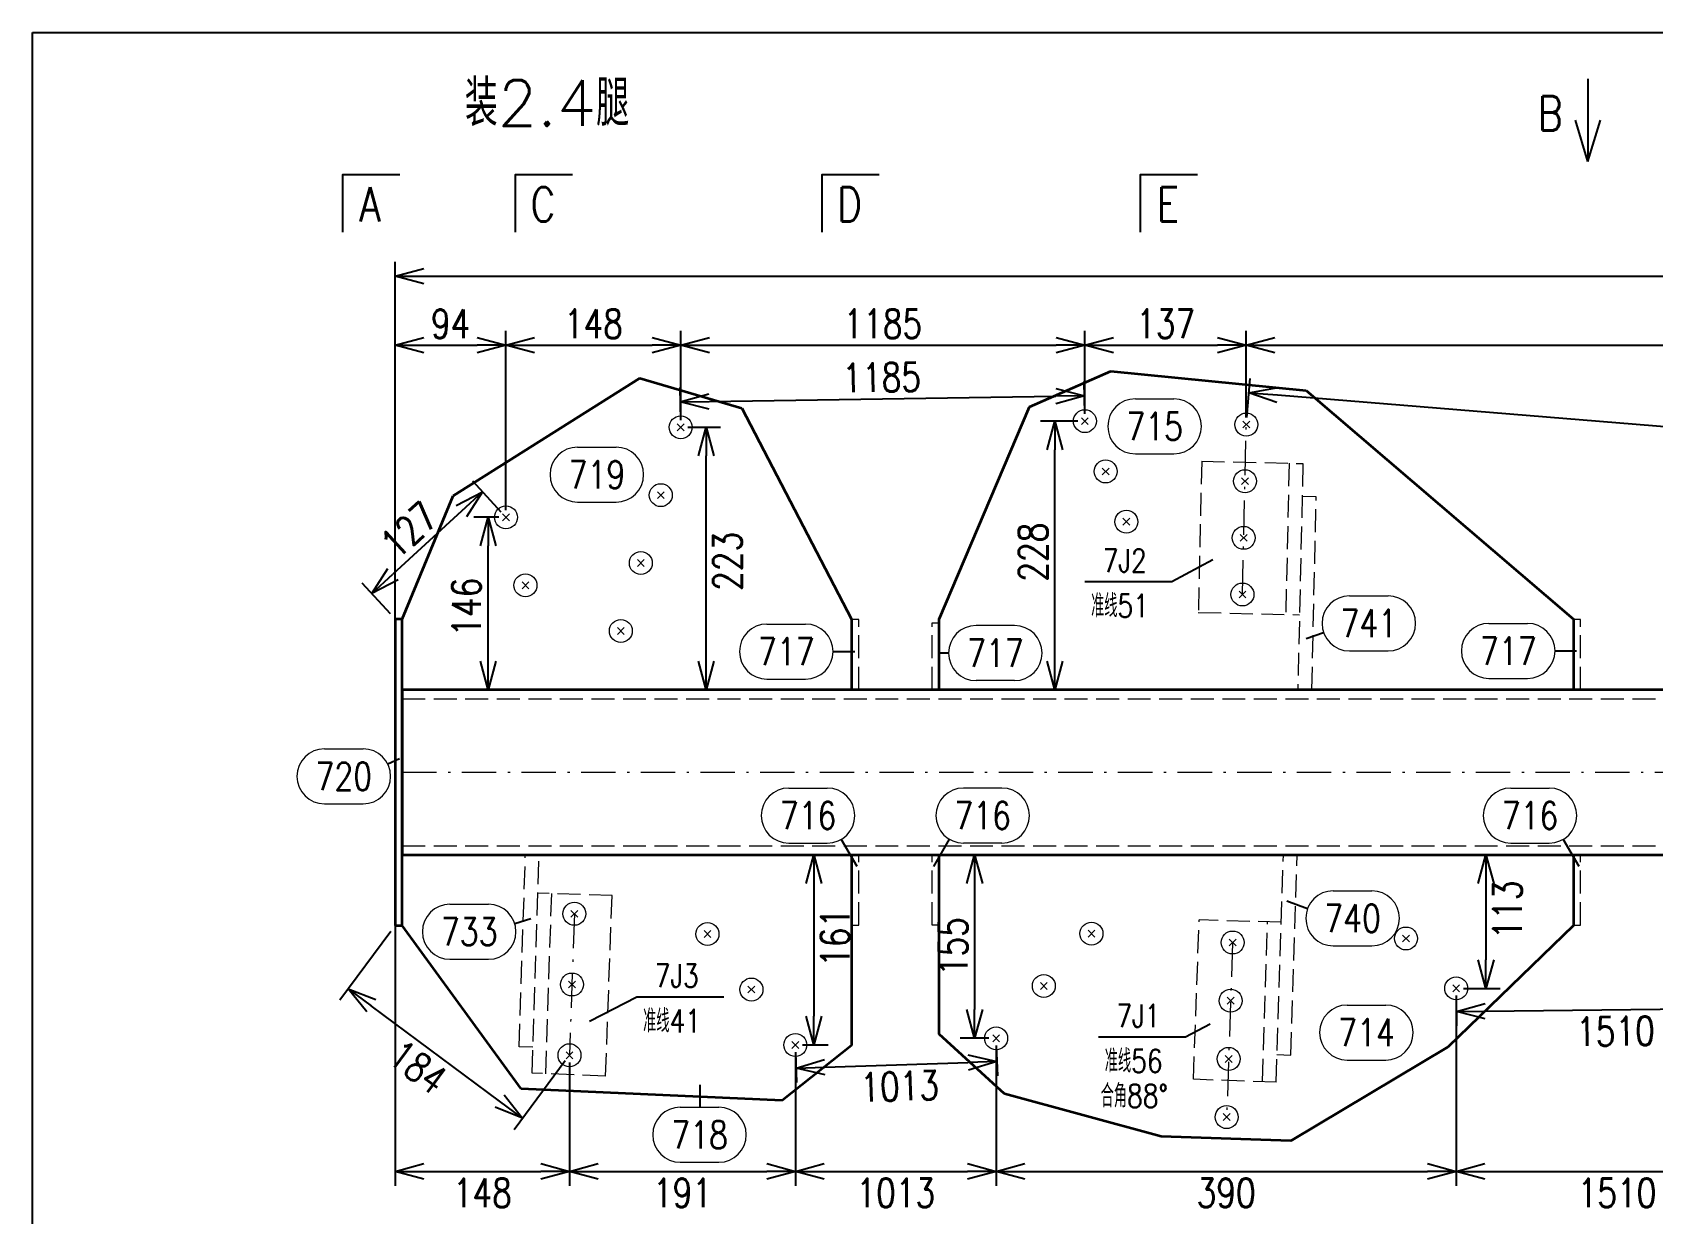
# Model space of a CAD drawing. Extents: x 1310 to 15542, y -76 to 8381.
# Drawn here: x 1516.4 to 1657.7, y 2310.8 to 2413.8 of the extents above; entities that cross this region are included whole.
import ezdxf
from ezdxf.enums import TextEntityAlignment as Align

# ---------------------------------------------------------------- set-up
doc = ezdxf.new("R2010")
doc.units = 0
doc.header["$MEASUREMENT"] = 0
doc.linetypes.add('一点画线', pattern=[5.2, 3, -1, 0.2, -1])
doc.linetypes.add('虚线', pattern=[2.75, 2, -0.75])
doc.layers.get('0').update_dxf_attribs({"linetype": 'CONTINUOUS', "lineweight": 25})
doc.layers.get('Defpoints').update_dxf_attribs({"linetype": 'CONTINUOUS'})
doc.layers.add('4', color=7, linetype='CONTINUOUS', lineweight=25)
doc.layers.add('5', color=7, linetype='CONTINUOUS', lineweight=25)
doc.styles.add('DimFont', font='simplex.shx', dxfattribs={"width": 0.8, "bigfont": 'gbhzfs.shx'})
doc.styles.get("Standard").update_dxf_attribs({"font": 'simplex.shx', "width": 0.7, "height": 3, "bigfont": 'gbhzfs.shx'})
doc.dimstyles.new('DHDxfDimStyleOpen30', dxfattribs={"dimtxt": 2.5, "dimasz": 2.5, "dimexe": 1.25, "dimexo": 0.625, "dimtad": 2, "dimtxsty": 'DimFont', "dimblk": 'OPEN30', "dimblk1": 'OPEN30', "dimblk2": 'OPEN30', "dimcen": 2.5, "dimadec": 0, "dimazin": 0, "dimtfac": 1, "dimtmove": 0, "dimatfit": 3, "dimfxl": 0, "dimarcsym": 0})

# ---------------------------------------------------------------- blocks, each defined once
blk = doc.blocks.new('板孔21.5')
at = {"layer": '5', "color": 7, "linetype": 'Continuous', "lineweight": 13}
for p, q in [((-0.3, -0.3), (0.3, 0.3)), ((0.3, -0.3), (-0.3, 0.3))]:
    blk.add_line(p, q, dxfattribs=at)
blk.add_circle((0, 0), 1, dxfattribs=at)
blk = doc.blocks.new('_OPEN30')
at = {"color": 0, "linetype": 'ByBlock', "lineweight": -2}
for p, q in [((-1, 0.268), (0, 0)), ((0, 0), (-1, -0.268)), ((0, 0), (-1, 0))]:
    blk.add_line(p, q, dxfattribs=at)
blk = doc.blocks.new('*D97')
at = {"layer": '5', "color": 96, "linetype": 'Continuous', "lineweight": -2}
for p, q in [((1557.28, 2371.97), (1554.82, 2374.65)), ((1553.82, 2372.04), (1547.85, 2366.55)), ((1547.63, 2363.1), (1545.16, 2365.78))]:
    blk.add_line(p, q, dxfattribs=at)
at = {"layer": 'Defpoints', "color": 0, "linetype": 'Continuous'}
for p in [(1557.7, 2371.51), (1546.01, 2364.86), (1548.05, 2362.64)]:
    blk.add_point(p, dxfattribs=at)
at = {"layer": '5', "color": 96, "linetype": 'Continuous', "lineweight": -2, "xscale": 2.5, "yscale": 2.5, "zscale": 2.5}
for p, rotation in [((1555.66, 2373.73), 42.5700381634468), ((1546.01, 2364.86), 222.5700381634468)]:
    blk.add_blockref('_OPEN30', p, dxfattribs=dict(at, rotation=rotation))
at = {"layer": '5', "color": 96, "linetype": 'Continuous', "lineweight": 18, "insert": (1549.27, 2370.41), "char_height": 2.5, "attachment_point": 5, "rotation": 42.57, "line_spacing_factor": 0.6, "style": 'DimFont'}
blk.add_mtext('127', dxfattribs=at)
blk = doc.blocks.new('*D98')
at = {"layer": '5', "color": 96, "linetype": 'Continuous', "lineweight": -2}
for p, q in [((1622.3, 2380.22), (1622.58, 2383.63)), ((1624.97, 2382.18), (1790.84, 2368.71)), ((1793.15, 2366.35), (1793.43, 2369.75))]:
    blk.add_line(p, q, dxfattribs=at)
at = {"layer": 'Defpoints', "color": 0, "linetype": 'Continuous'}
for p in [(1622.25, 2379.6), (1793.33, 2368.51), (1793.1, 2365.73)]:
    blk.add_point(p, dxfattribs=at)
at = {"layer": '5', "color": 96, "linetype": 'Continuous', "lineweight": -2, "xscale": 2.5, "yscale": 2.5, "zscale": 2.5}
for p, rotation in [((1622.48, 2382.38), 175.3575885941424), ((1793.33, 2368.51), 355.3575885941424)]:
    blk.add_blockref('_OPEN30', p, dxfattribs=dict(at, rotation=rotation))
at = {"layer": '5', "color": 96, "linetype": 'Continuous', "lineweight": 18, "insert": (1709.26, 2377.21), "char_height": 2.5, "attachment_point": 5, "rotation": 355.3576, "line_spacing_factor": 0.6, "style": 'DimFont'}
blk.add_mtext('5152', dxfattribs=at)
blk = doc.blocks.new('*D99')
at = {"layer": '5', "color": 96, "linetype": 'Continuous', "lineweight": -2}
for p, q in [((1547.68, 2335.4), (1543.21, 2329.39)), ((1557.15, 2320.59), (1545.97, 2328.91)), ((1562.88, 2324.1), (1558.41, 2318.09))]:
    blk.add_line(p, q, dxfattribs=at)
at = {"layer": 'Defpoints', "color": 0, "linetype": 'Continuous'}
for p in [(1548.05, 2335.9), (1543.96, 2330.4), (1563.25, 2324.6)]:
    blk.add_point(p, dxfattribs=at)
at = {"layer": '5', "color": 96, "linetype": 'Continuous', "lineweight": -2, "xscale": 2.5, "yscale": 2.5, "zscale": 2.5}
for p, rotation in [((1543.96, 2330.4), 143.3731944961783), ((1559.16, 2319.1), 323.3731944961783)]:
    blk.add_blockref('_OPEN30', p, dxfattribs=dict(at, rotation=rotation))
at = {"layer": '5', "color": 96, "linetype": 'Continuous', "lineweight": 18, "insert": (1550.03, 2323.55), "char_height": 2.5, "attachment_point": 5, "rotation": 323.3732, "line_spacing_factor": 0.6, "style": 'DimFont'}
blk.add_mtext('184', dxfattribs=at)
blk = doc.blocks.new('*D101')
at = {"layer": '5', "color": 6, "linetype": 'Continuous', "lineweight": -2}
for p, q in [((1557.08, 2371.51), (1554.9, 2371.51)), ((1556.15, 2358.97), (1556.15, 2369.01)), ((1557.08, 2356.47), (1554.9, 2356.47))]:
    blk.add_line(p, q, dxfattribs=at)
at = {"layer": 'Defpoints', "color": 0, "linetype": 'Continuous'}
for p in [(1556.15, 2371.51), (1557.7, 2371.51), (1557.7, 2356.47)]:
    blk.add_point(p, dxfattribs=at)
at = {"layer": '5', "color": 6, "linetype": 'Continuous', "lineweight": -2, "xscale": 2.5, "yscale": 2.5, "zscale": 2.5}
for p, rotation in [((1556.15, 2371.51), 90), ((1556.15, 2356.47), 270)]:
    blk.add_blockref('_OPEN30', p, dxfattribs=dict(at, rotation=rotation))
at = {"layer": '5', "color": 6, "linetype": 'Continuous', "lineweight": 18, "insert": (1554.27, 2363.67), "char_height": 2.5, "attachment_point": 5, "rotation": 90, "line_spacing_factor": 0.6, "style": 'DimFont'}
blk.add_mtext('146', dxfattribs=at)
blk = doc.blocks.new('*D102')
at = {"layer": '5', "color": 6, "linetype": 'Continuous', "lineweight": -2}
for p, q in [((1573.57, 2379.36), (1576.4, 2379.36)), ((1575.15, 2358.97), (1575.15, 2376.86)), ((1573.57, 2356.47), (1576.4, 2356.47))]:
    blk.add_line(p, q, dxfattribs=at)
at = {"layer": 'Defpoints', "color": 0, "linetype": 'Continuous'}
for p in [(1572.95, 2379.36), (1575.15, 2379.36), (1572.95, 2356.47)]:
    blk.add_point(p, dxfattribs=at)
at = {"layer": '5', "color": 6, "linetype": 'Continuous', "lineweight": -2, "xscale": 2.5, "yscale": 2.5, "zscale": 2.5}
for p, rotation in [((1575.15, 2379.36), 90), ((1575.15, 2356.47), 270)]:
    blk.add_blockref('_OPEN30', p, dxfattribs=dict(at, rotation=rotation))
at = {"layer": '5', "color": 6, "linetype": 'Continuous', "lineweight": 18, "insert": (1577.02, 2367.67), "char_height": 2.5, "attachment_point": 5, "rotation": 90, "line_spacing_factor": 0.6, "style": 'DimFont'}
blk.add_mtext('223', dxfattribs=at)
blk = doc.blocks.new('*D103')
at = {"layer": '5', "color": 6, "linetype": 'Continuous', "lineweight": -2}
for p, q in [((1607.56, 2379.9), (1604.3, 2379.9)), ((1605.55, 2358.97), (1605.55, 2377.4)), ((1607.56, 2356.47), (1604.3, 2356.47))]:
    blk.add_line(p, q, dxfattribs=at)
at = {"layer": 'Defpoints', "color": 0, "linetype": 'Continuous'}
for p in [(1605.55, 2379.9), (1608.18, 2379.9), (1608.18, 2356.47)]:
    blk.add_point(p, dxfattribs=at)
at = {"layer": '5', "color": 6, "linetype": 'Continuous', "lineweight": -2, "xscale": 2.5, "yscale": 2.5, "zscale": 2.5}
for p, rotation in [((1605.55, 2379.9), 90), ((1605.55, 2356.47), 270)]:
    blk.add_blockref('_OPEN30', p, dxfattribs=dict(at, rotation=rotation))
at = {"layer": '5', "color": 6, "linetype": 'Continuous', "lineweight": 18, "insert": (1603.67, 2368.47), "char_height": 2.5, "attachment_point": 5, "rotation": 90, "line_spacing_factor": 0.6, "style": 'DimFont'}
blk.add_mtext('228', dxfattribs=at)
blk = doc.blocks.new('*D104')
at = {"layer": '5', "color": 6, "linetype": 'Continuous', "lineweight": -2}
for p, q in [((1583.57, 2342.07), (1585.79, 2342.07)), ((1584.54, 2339.57), (1584.54, 2327.99)), ((1583.57, 2325.49), (1585.79, 2325.49))]:
    blk.add_line(p, q, dxfattribs=at)
at = {"layer": 'Defpoints', "color": 0, "linetype": 'Continuous'}
for p in [(1582.94, 2342.07), (1582.94, 2325.49), (1584.54, 2325.49)]:
    blk.add_point(p, dxfattribs=at)
at = {"layer": '5', "color": 6, "linetype": 'Continuous', "lineweight": -2, "xscale": 2.5, "yscale": 2.5, "zscale": 2.5}
for p, rotation in [((1584.54, 2342.07), 90), ((1584.54, 2325.49), 270)]:
    blk.add_blockref('_OPEN30', p, dxfattribs=dict(at, rotation=rotation))
at = {"layer": '5', "color": 6, "linetype": 'Continuous', "lineweight": 18, "insert": (1586.41, 2334.87), "char_height": 2.5, "attachment_point": 5, "rotation": 90, "line_spacing_factor": 0.6, "style": 'DimFont'}
blk.add_mtext('161', dxfattribs=at)
blk = doc.blocks.new('*D105')
at = {"layer": '5', "color": 6, "linetype": 'Continuous', "lineweight": -2}
for p, q in [((1599.82, 2342.07), (1597.32, 2342.07)), ((1598.57, 2339.57), (1598.57, 2328.58)), ((1599.82, 2326.08), (1597.32, 2326.08))]:
    blk.add_line(p, q, dxfattribs=at)
at = {"layer": 'Defpoints', "color": 0, "linetype": 'Continuous'}
for p in [(1600.44, 2342.07), (1598.57, 2326.08), (1600.44, 2326.08)]:
    blk.add_point(p, dxfattribs=at)
at = {"layer": '5', "color": 6, "linetype": 'Continuous', "lineweight": -2, "xscale": 2.5, "yscale": 2.5, "zscale": 2.5}
for p, rotation in [((1598.57, 2342.07), 90), ((1598.57, 2326.08), 270)]:
    blk.add_blockref('_OPEN30', p, dxfattribs=dict(at, rotation=rotation))
at = {"layer": '5', "color": 6, "linetype": 'Continuous', "lineweight": 18, "insert": (1596.7, 2334.07), "char_height": 2.5, "attachment_point": 5, "rotation": 90, "line_spacing_factor": 0.6, "style": 'DimFont'}
blk.add_mtext('155', dxfattribs=at)
blk = doc.blocks.new('*D106')
at = {"layer": '5', "color": 6, "linetype": 'Continuous', "lineweight": -2}
for p, q in [((1641.18, 2342.07), (1644.4, 2342.07)), ((1643.15, 2339.57), (1643.15, 2332.93)), ((1641.18, 2330.43), (1644.4, 2330.43))]:
    blk.add_line(p, q, dxfattribs=at)
at = {"layer": 'Defpoints', "color": 0, "linetype": 'Continuous'}
for p in [(1640.55, 2342.07), (1640.55, 2330.43), (1643.15, 2330.43)]:
    blk.add_point(p, dxfattribs=at)
at = {"layer": '5', "color": 6, "linetype": 'Continuous', "lineweight": -2, "xscale": 2.5, "yscale": 2.5, "zscale": 2.5}
for p, rotation in [((1643.15, 2342.07), 90), ((1643.15, 2330.43), 270)]:
    blk.add_blockref('_OPEN30', p, dxfattribs=dict(at, rotation=rotation))
at = {"layer": '5', "color": 6, "linetype": 'Continuous', "lineweight": 18, "insert": (1645.02, 2337.27), "char_height": 2.5, "attachment_point": 5, "rotation": 90, "line_spacing_factor": 0.6, "style": 'DimFont'}
blk.add_mtext('113', dxfattribs=at)
blk = doc.blocks.new('*D111')
at = {"layer": '5', "color": 96, "linetype": 'Continuous', "lineweight": -2}
for p, q in [((1608.17, 2380.52), (1608.13, 2383.36)), ((1572.94, 2379.99), (1572.9, 2382.82)), ((1575.41, 2381.61), (1605.65, 2382.07))]:
    blk.add_line(p, q, dxfattribs=at)
at = {"layer": 'Defpoints', "color": 0, "linetype": 'Continuous'}
for p in [(1608.15, 2382.11), (1572.95, 2379.36), (1608.18, 2379.9)]:
    blk.add_point(p, dxfattribs=at)
at = {"layer": '5', "color": 96, "linetype": 'Continuous', "lineweight": -2, "xscale": 2.5, "yscale": 2.5, "zscale": 2.5}
for p, rotation in [((1572.91, 2381.57), 180.8664175439669), ((1608.15, 2382.11), 0.8664175439668723)]:
    blk.add_blockref('_OPEN30', p, dxfattribs=dict(at, rotation=rotation))
at = {"layer": '5', "color": 96, "linetype": 'Continuous', "lineweight": 18, "insert": (1590.46, 2383.71), "char_height": 2.5, "attachment_point": 5, "rotation": 0.8664, "line_spacing_factor": 0.6, "style": 'DimFont'}
blk.add_mtext('1185', dxfattribs=at)
blk = doc.blocks.new('*D112')
at = {"layer": '5', "color": 96, "linetype": 'Continuous', "lineweight": -2}
for p, q in [((1600.46, 2325.45), (1600.55, 2322.8)), ((1582.96, 2324.87), (1583.05, 2322.22)), ((1585.51, 2323.55), (1598.01, 2323.97))]:
    blk.add_line(p, q, dxfattribs=at)
at = {"layer": 'Defpoints', "color": 0, "linetype": 'Continuous'}
for p in [(1582.94, 2325.49), (1600.44, 2326.08), (1600.51, 2324.05)]:
    blk.add_point(p, dxfattribs=at)
at = {"layer": '5', "color": 96, "linetype": 'Continuous', "lineweight": -2, "xscale": 2.5, "yscale": 2.5, "zscale": 2.5}
for p, rotation in [((1583.01, 2323.47), 181.9162392442473), ((1600.51, 2324.05), 1.916239244247258)]:
    blk.add_blockref('_OPEN30', p, dxfattribs=dict(at, rotation=rotation))
at = {"layer": '5', "color": 96, "linetype": 'Continuous', "lineweight": 18, "insert": (1592.03, 2321.89), "char_height": 2.5, "attachment_point": 5, "rotation": 1.9162, "line_spacing_factor": 0.6, "style": 'DimFont'}
blk.add_mtext('1013', dxfattribs=at)
blk = doc.blocks.new('*D113')
at = {"layer": '5', "color": 96, "linetype": 'Continuous', "lineweight": -2}
for p, q in [((1640.56, 2329.81), (1640.59, 2327.15)), ((1668.59, 2330.14), (1668.62, 2327.49)), ((1643.08, 2328.43), (1666.11, 2328.71))]:
    blk.add_line(p, q, dxfattribs=at)
at = {"layer": 'Defpoints', "color": 0, "linetype": 'Continuous'}
for p in [(1668.59, 2330.77), (1640.55, 2330.43), (1668.61, 2328.74)]:
    blk.add_point(p, dxfattribs=at)
at = {"layer": '5', "color": 96, "linetype": 'Continuous', "lineweight": -2, "xscale": 2.5, "yscale": 2.5, "zscale": 2.5}
for p, rotation in [((1668.61, 2328.74), 0.6837586097000256), ((1640.58, 2328.4), 180.6837586097)]:
    blk.add_blockref('_OPEN30', p, dxfattribs=dict(at, rotation=rotation))
at = {"layer": '5', "color": 96, "linetype": 'Continuous', "lineweight": 18, "insert": (1654.44, 2326.69), "char_height": 2.5, "attachment_point": 5, "rotation": 0.6838, "line_spacing_factor": 0.6, "style": 'DimFont'}
blk.add_mtext('1510', dxfattribs=at)
blk = doc.blocks.new('*D115')
at = {"layer": '5', "color": 7, "linetype": 'Continuous', "lineweight": -2}
for p, q in [((1548.05, 2349.89), (1548.05, 2393.78)), ((1793.1, 2349.89), (1793.1, 2393.78)), ((1550.55, 2392.53), (1790.6, 2392.53))]:
    blk.add_line(p, q, dxfattribs=at)
at = {"layer": 'Defpoints', "color": 0, "linetype": 'Continuous'}
for p in [(1793.1, 2392.53), (1548.05, 2349.27), (1793.1, 2349.27)]:
    blk.add_point(p, dxfattribs=at)
at = {"layer": '5', "color": 7, "linetype": 'Continuous', "lineweight": -2, "xscale": 2.5, "yscale": 2.5, "zscale": 2.5, "rotation": 180}
blk.add_blockref('_OPEN30', (1548.05, 2392.53), dxfattribs=at)
at = {"layer": '5', "color": 7, "linetype": 'Continuous', "lineweight": -2, "xscale": 2.5, "yscale": 2.5, "zscale": 2.5}
blk.add_blockref('_OPEN30', (1793.1, 2392.53), dxfattribs=at)
at = {"layer": '5', "color": 7, "linetype": 'Continuous', "lineweight": 18, "insert": (1670.58, 2394.4), "char_height": 2.5, "attachment_point": 5, "line_spacing_factor": 0.6, "style": 'DimFont'}
blk.add_mtext('6715', dxfattribs=at)
blk = doc.blocks.new('*D116')
at = {"layer": '5', "color": 7, "linetype": 'Continuous', "lineweight": -2}
for p, q in [((1548.05, 2349.89), (1548.05, 2387.76)), ((1557.7, 2372.13), (1557.7, 2387.76)), ((1550.55, 2386.51), (1555.2, 2386.51))]:
    blk.add_line(p, q, dxfattribs=at)
at = {"layer": 'Defpoints', "color": 0, "linetype": 'Continuous'}
for p in [(1557.7, 2386.51), (1557.7, 2371.51), (1548.05, 2349.27)]:
    blk.add_point(p, dxfattribs=at)
at = {"layer": '5', "color": 7, "linetype": 'Continuous', "lineweight": -2, "xscale": 2.5, "yscale": 2.5, "zscale": 2.5, "rotation": 180}
blk.add_blockref('_OPEN30', (1548.05, 2386.51), dxfattribs=at)
at = {"layer": '5', "color": 7, "linetype": 'Continuous', "lineweight": -2, "xscale": 2.5, "yscale": 2.5, "zscale": 2.5}
blk.add_blockref('_OPEN30', (1557.7, 2386.51), dxfattribs=at)
at = {"layer": '5', "color": 7, "linetype": 'Continuous', "lineweight": 18, "insert": (1552.88, 2388.39), "char_height": 2.5, "attachment_point": 5, "line_spacing_factor": 0.6, "style": 'DimFont'}
blk.add_mtext('94', dxfattribs=at)
blk = doc.blocks.new('*D117')
at = {"layer": '5', "color": 7, "linetype": 'Continuous', "lineweight": -2}
for p, q in [((1557.7, 2372.13), (1557.7, 2387.76)), ((1572.95, 2379.99), (1572.95, 2387.76)), ((1560.2, 2386.51), (1570.45, 2386.51))]:
    blk.add_line(p, q, dxfattribs=at)
at = {"layer": 'Defpoints', "color": 0, "linetype": 'Continuous'}
for p in [(1572.95, 2386.51), (1572.95, 2379.36), (1557.7, 2371.51)]:
    blk.add_point(p, dxfattribs=at)
at = {"layer": '5', "color": 7, "linetype": 'Continuous', "lineweight": -2, "xscale": 2.5, "yscale": 2.5, "zscale": 2.5, "rotation": 180}
blk.add_blockref('_OPEN30', (1557.7, 2386.51), dxfattribs=at)
at = {"layer": '5', "color": 7, "linetype": 'Continuous', "lineweight": -2, "xscale": 2.5, "yscale": 2.5, "zscale": 2.5}
blk.add_blockref('_OPEN30', (1572.95, 2386.51), dxfattribs=at)
at = {"layer": '5', "color": 7, "linetype": 'Continuous', "lineweight": 18, "insert": (1565.33, 2388.39), "char_height": 2.5, "attachment_point": 5, "line_spacing_factor": 0.6, "style": 'DimFont'}
blk.add_mtext('148', dxfattribs=at)
blk = doc.blocks.new('*D118')
at = {"layer": '5', "color": 7, "linetype": 'Continuous', "lineweight": -2}
for p, q in [((1572.95, 2379.99), (1572.95, 2387.76)), ((1608.18, 2380.52), (1608.18, 2387.76)), ((1575.45, 2386.51), (1605.68, 2386.51))]:
    blk.add_line(p, q, dxfattribs=at)
at = {"layer": 'Defpoints', "color": 0, "linetype": 'Continuous'}
for p in [(1608.18, 2386.51), (1572.95, 2379.36), (1608.18, 2379.9)]:
    blk.add_point(p, dxfattribs=at)
at = {"layer": '5', "color": 7, "linetype": 'Continuous', "lineweight": -2, "xscale": 2.5, "yscale": 2.5, "zscale": 2.5, "rotation": 180}
blk.add_blockref('_OPEN30', (1572.95, 2386.51), dxfattribs=at)
at = {"layer": '5', "color": 7, "linetype": 'Continuous', "lineweight": -2, "xscale": 2.5, "yscale": 2.5, "zscale": 2.5}
blk.add_blockref('_OPEN30', (1608.18, 2386.51), dxfattribs=at)
at = {"layer": '5', "color": 7, "linetype": 'Continuous', "lineweight": 18, "insert": (1590.56, 2388.39), "char_height": 2.5, "attachment_point": 5, "line_spacing_factor": 0.6, "style": 'DimFont'}
blk.add_mtext('1185', dxfattribs=at)
blk = doc.blocks.new('*D119')
at = {"layer": '5', "color": 7, "linetype": 'Continuous', "lineweight": -2}
for p, q in [((1608.18, 2380.52), (1608.18, 2387.76)), ((1622.25, 2380.22), (1622.25, 2387.76)), ((1610.68, 2386.51), (1619.75, 2386.51))]:
    blk.add_line(p, q, dxfattribs=at)
at = {"layer": 'Defpoints', "color": 0, "linetype": 'Continuous'}
for p in [(1622.25, 2386.51), (1608.18, 2379.9), (1622.25, 2379.6)]:
    blk.add_point(p, dxfattribs=at)
at = {"layer": '5', "color": 7, "linetype": 'Continuous', "lineweight": -2, "xscale": 2.5, "yscale": 2.5, "zscale": 2.5, "rotation": 180}
blk.add_blockref('_OPEN30', (1608.18, 2386.51), dxfattribs=at)
at = {"layer": '5', "color": 7, "linetype": 'Continuous', "lineweight": -2, "xscale": 2.5, "yscale": 2.5, "zscale": 2.5}
blk.add_blockref('_OPEN30', (1622.25, 2386.51), dxfattribs=at)
at = {"layer": '5', "color": 7, "linetype": 'Continuous', "lineweight": 18, "insert": (1615.22, 2388.39), "char_height": 2.5, "attachment_point": 5, "line_spacing_factor": 0.6, "style": 'DimFont'}
blk.add_mtext('137', dxfattribs=at)
blk = doc.blocks.new('*D120')
at = {"layer": '5', "color": 7, "linetype": 'Continuous', "lineweight": -2}
for p, q in [((1622.25, 2380.22), (1622.25, 2387.76)), ((1793.1, 2349.89), (1793.1, 2387.76)), ((1624.75, 2386.51), (1790.6, 2386.51))]:
    blk.add_line(p, q, dxfattribs=at)
at = {"layer": 'Defpoints', "color": 0, "linetype": 'Continuous'}
for p in [(1793.1, 2386.51), (1622.25, 2379.6), (1793.1, 2349.27)]:
    blk.add_point(p, dxfattribs=at)
at = {"layer": '5', "color": 7, "linetype": 'Continuous', "lineweight": -2, "xscale": 2.5, "yscale": 2.5, "zscale": 2.5, "rotation": 180}
blk.add_blockref('_OPEN30', (1622.25, 2386.51), dxfattribs=at)
at = {"layer": '5', "color": 7, "linetype": 'Continuous', "lineweight": -2, "xscale": 2.5, "yscale": 2.5, "zscale": 2.5}
blk.add_blockref('_OPEN30', (1793.1, 2386.51), dxfattribs=at)
at = {"layer": '5', "color": 7, "linetype": 'Continuous', "lineweight": 18, "insert": (1707.68, 2388.39), "char_height": 2.5, "attachment_point": 5, "line_spacing_factor": 0.6, "style": 'DimFont'}
blk.add_mtext('5150', dxfattribs=at)
blk = doc.blocks.new('*D121')
at = {"layer": '5', "color": 7, "linetype": 'Continuous', "lineweight": -2}
for p, q in [((1548.05, 2348.64), (1548.05, 2313.22)), ((1563.25, 2323.97), (1563.25, 2313.22)), ((1550.55, 2314.47), (1560.75, 2314.47))]:
    blk.add_line(p, q, dxfattribs=at)
at = {"layer": 'Defpoints', "color": 0, "linetype": 'Continuous'}
for p in [(1548.05, 2349.27), (1563.25, 2324.6), (1563.25, 2314.47)]:
    blk.add_point(p, dxfattribs=at)
at = {"layer": '5', "color": 7, "linetype": 'Continuous', "lineweight": -2, "xscale": 2.5, "yscale": 2.5, "zscale": 2.5, "rotation": 180}
blk.add_blockref('_OPEN30', (1548.05, 2314.47), dxfattribs=at)
at = {"layer": '5', "color": 7, "linetype": 'Continuous', "lineweight": -2, "xscale": 2.5, "yscale": 2.5, "zscale": 2.5}
blk.add_blockref('_OPEN30', (1563.25, 2314.47), dxfattribs=at)
at = {"layer": '5', "color": 7, "linetype": 'Continuous', "lineweight": 18, "insert": (1555.65, 2312.59), "char_height": 2.5, "attachment_point": 5, "line_spacing_factor": 0.6, "style": 'DimFont'}
blk.add_mtext('148', dxfattribs=at)
blk = doc.blocks.new('*D122')
at = {"layer": '5', "color": 7, "linetype": 'Continuous', "lineweight": -2}
for p, q in [((1563.25, 2323.97), (1563.25, 2313.22)), ((1582.94, 2324.87), (1582.94, 2313.22)), ((1565.75, 2314.47), (1580.44, 2314.47))]:
    blk.add_line(p, q, dxfattribs=at)
at = {"layer": 'Defpoints', "color": 0, "linetype": 'Continuous'}
for p in [(1582.94, 2325.49), (1563.25, 2324.6), (1582.94, 2314.47)]:
    blk.add_point(p, dxfattribs=at)
at = {"layer": '5', "color": 7, "linetype": 'Continuous', "lineweight": -2, "xscale": 2.5, "yscale": 2.5, "zscale": 2.5, "rotation": 180}
blk.add_blockref('_OPEN30', (1563.25, 2314.47), dxfattribs=at)
at = {"layer": '5', "color": 7, "linetype": 'Continuous', "lineweight": -2, "xscale": 2.5, "yscale": 2.5, "zscale": 2.5}
blk.add_blockref('_OPEN30', (1582.94, 2314.47), dxfattribs=at)
at = {"layer": '5', "color": 7, "linetype": 'Continuous', "lineweight": 18, "insert": (1573.1, 2312.59), "char_height": 2.5, "attachment_point": 5, "line_spacing_factor": 0.6, "style": 'DimFont'}
blk.add_mtext('191', dxfattribs=at)
blk = doc.blocks.new('*D123')
at = {"layer": '5', "color": 7, "linetype": 'Continuous', "lineweight": -2}
for p, q in [((1600.44, 2325.45), (1600.44, 2313.22)), ((1582.94, 2324.87), (1582.94, 2313.22)), ((1585.44, 2314.47), (1597.94, 2314.47))]:
    blk.add_line(p, q, dxfattribs=at)
at = {"layer": 'Defpoints', "color": 0, "linetype": 'Continuous'}
for p in [(1582.94, 2325.49), (1600.44, 2326.08), (1600.44, 2314.47)]:
    blk.add_point(p, dxfattribs=at)
at = {"layer": '5', "color": 7, "linetype": 'Continuous', "lineweight": -2, "xscale": 2.5, "yscale": 2.5, "zscale": 2.5, "rotation": 180}
blk.add_blockref('_OPEN30', (1582.94, 2314.47), dxfattribs=at)
at = {"layer": '5', "color": 7, "linetype": 'Continuous', "lineweight": -2, "xscale": 2.5, "yscale": 2.5, "zscale": 2.5}
blk.add_blockref('_OPEN30', (1600.44, 2314.47), dxfattribs=at)
at = {"layer": '5', "color": 7, "linetype": 'Continuous', "lineweight": 18, "insert": (1591.69, 2312.59), "char_height": 2.5, "attachment_point": 5, "line_spacing_factor": 0.6, "style": 'DimFont'}
blk.add_mtext('1013', dxfattribs=at)
blk = doc.blocks.new('*D124')
at = {"layer": '5', "color": 7, "linetype": 'Continuous', "lineweight": -2}
for p, q in [((1640.55, 2329.81), (1640.55, 2313.22)), ((1600.44, 2325.45), (1600.44, 2313.22)), ((1602.94, 2314.47), (1638.05, 2314.47))]:
    blk.add_line(p, q, dxfattribs=at)
at = {"layer": 'Defpoints', "color": 0, "linetype": 'Continuous'}
for p in [(1640.55, 2330.43), (1600.44, 2326.08), (1640.55, 2314.47)]:
    blk.add_point(p, dxfattribs=at)
at = {"layer": '5', "color": 7, "linetype": 'Continuous', "lineweight": -2, "xscale": 2.5, "yscale": 2.5, "zscale": 2.5, "rotation": 180}
blk.add_blockref('_OPEN30', (1600.44, 2314.47), dxfattribs=at)
at = {"layer": '5', "color": 7, "linetype": 'Continuous', "lineweight": -2, "xscale": 2.5, "yscale": 2.5, "zscale": 2.5}
blk.add_blockref('_OPEN30', (1640.55, 2314.47), dxfattribs=at)
at = {"layer": '5', "color": 7, "linetype": 'Continuous', "lineweight": 18, "insert": (1620.5, 2312.59), "char_height": 2.5, "attachment_point": 5, "line_spacing_factor": 0.6, "style": 'DimFont'}
blk.add_mtext('390', dxfattribs=at)
blk = doc.blocks.new('*D125')
at = {"layer": '5', "color": 7, "linetype": 'Continuous', "lineweight": -2}
for p, q in [((1640.55, 2329.81), (1640.55, 2313.22)), ((1668.59, 2330.14), (1668.59, 2313.22)), ((1643.05, 2314.47), (1666.09, 2314.47))]:
    blk.add_line(p, q, dxfattribs=at)
at = {"layer": 'Defpoints', "color": 0, "linetype": 'Continuous'}
for p in [(1668.59, 2330.77), (1640.55, 2330.43), (1668.59, 2314.47)]:
    blk.add_point(p, dxfattribs=at)
at = {"layer": '5', "color": 7, "linetype": 'Continuous', "lineweight": -2, "xscale": 2.5, "yscale": 2.5, "zscale": 2.5, "rotation": 180}
blk.add_blockref('_OPEN30', (1640.55, 2314.47), dxfattribs=at)
at = {"layer": '5', "color": 7, "linetype": 'Continuous', "lineweight": -2, "xscale": 2.5, "yscale": 2.5, "zscale": 2.5}
blk.add_blockref('_OPEN30', (1668.59, 2314.47), dxfattribs=at)
at = {"layer": '5', "color": 7, "linetype": 'Continuous', "lineweight": 18, "insert": (1654.57, 2312.59), "char_height": 2.5, "attachment_point": 5, "line_spacing_factor": 0.6, "style": 'DimFont'}
blk.add_mtext('1510', dxfattribs=at)
blk = doc.blocks.new('CTDHK')
at = {"color": 0, "linetype": 'Continuous'}
for p, q in [((0, 210), (297, 210)), ((0, 0), (0, 210))]:
    blk.add_line(p, q, dxfattribs=at)

msp = doc.modelspace()

# ---------------------------------------------------------------- linework, layer by layer
at = {"color": 0, "linetype": 'Continuous'}
for p, q in [((1652.043, 2409.762), (1652.043, 2402.547)), ((1652.043, 2402.547), (1650.951, 2406.157)), ((1652.043, 2402.547), (1653.135, 2406.157)), ((1627.461, 2360.943), (1628.987, 2361.473)), ((1586.226, 2359.803), (1588.113, 2359.803)), ((1596.291, 2359.669), (1595.476, 2359.669)), ((1649.168, 2359.856), (1651.055, 2359.856)), ((1548.416, 2350.46), (1547.407, 2349.969)), ((1588.32, 2341.052), (1586.935, 2343.426)), ((1594.997, 2341.052), (1596.382, 2343.426)), ((1651.261, 2341.052), (1649.877, 2343.426)), ((1625.783, 2338.067), (1627.594, 2337.384)), ((1559.874, 2336.496), (1558.478, 2336.068)), ((1574.622, 2322.002), (1574.622, 2320.06))]:
    msp.add_line(p, q, dxfattribs=at)
at = {"color": 4, "linetype": 'Continuous'}
for p, q in [((1615.764, 2365.905), (1619.339, 2367.824)), ((1608.175, 2365.905), (1615.764, 2365.905)), ((1565.003, 2327.572), (1569.121, 2329.699)), ((1569.121, 2329.699), (1576.711, 2329.699)), ((1616.958, 2326.205), (1619.09, 2327.349)), ((1609.369, 2326.205), (1616.958, 2326.205))]:
    msp.add_line(p, q, dxfattribs=at)
at = {"color": 2, "linetype": 'Continuous'}
for points in [[(1548.449, 2401.376), (1543.449, 2401.376), (1543.449, 2396.376)], [(1563.518, 2401.376), (1558.518, 2401.376), (1558.518, 2396.376)], [(1590.252, 2401.376), (1585.252, 2401.376), (1585.252, 2396.376)], [(1618.01, 2401.376), (1613.01, 2401.376), (1613.01, 2396.376)]]:
    msp.add_lwpolyline(points, dxfattribs=at)
at = {"layer": '4', "color": 1, "linetype": 'Continuous', "lineweight": 18}
msp.add_lwpolyline([(1516.422, 2413.801), (1516.422, 2203.801), (1813.422, 2203.801), (1813.422, 2413.801)], close=True, dxfattribs=at)
at = {"layer": '5', "color": 7, "linetype": 'Continuous', "lineweight": 35}
for p, q in [((1553.094, 2373.395), (1569.378, 2383.631)), ((1569.378, 2383.631), (1578.259, 2381.018)), ((1603.363, 2381.159), (1610.431, 2384.248)), ((1610.431, 2384.248), (1627.462, 2382.569)), ((1627.462, 2382.569), (1650.783, 2362.64)), ((1578.259, 2381.018), (1587.841, 2362.64)), ((1595.476, 2362.64), (1603.363, 2381.159)), ((1548.665, 2362.64), (1553.094, 2373.395)), ((1548.665, 2362.64), (1548.048, 2362.64)), ((1548.048, 2362.64), (1548.048, 2335.897)), ((1548.665, 2356.469), (1548.665, 2362.64)), ((1548.665, 2335.897), (1548.665, 2362.64)), ((1587.841, 2362.64), (1587.841, 2356.469)), ((1595.476, 2356.469), (1595.476, 2362.64)), ((1650.783, 2362.64), (1650.783, 2356.469)), ((1587.841, 2356.469), (1548.665, 2356.469)), ((1548.665, 2356.469), (1548.665, 2342.069)), ((1791.868, 2356.469), (1548.665, 2356.469)), ((1650.783, 2356.469), (1595.476, 2356.469)), ((1548.665, 2342.069), (1587.841, 2342.069)), ((1548.665, 2335.897), (1548.665, 2342.069)), ((1548.665, 2342.069), (1791.868, 2342.069)), ((1587.841, 2342.069), (1587.841, 2325.436)), ((1595.476, 2342.069), (1650.783, 2342.069)), ((1595.476, 2326.426), (1595.476, 2342.069)), ((1650.783, 2342.069), (1650.783, 2335.897)), ((1548.048, 2335.897), (1548.665, 2335.897)), ((1559.031, 2321.654), (1548.665, 2335.897)), ((1650.783, 2335.897), (1639.845, 2325.339)), ((1587.841, 2325.436), (1581.796, 2320.644)), ((1601.179, 2321.232), (1595.476, 2326.426)), ((1639.845, 2325.339), (1626.127, 2317.122)), ((1581.796, 2320.644), (1559.031, 2321.654)), ((1614.819, 2317.51), (1601.179, 2321.232)), ((1626.127, 2317.122), (1614.819, 2317.51))]:
    msp.add_line(p, q, dxfattribs=at)
at = {"layer": '5', "color": 1, "linetype": 'Continuous', "lineweight": 18}
for p, q in [((1612.581, 2381.843), (1615.941, 2381.843)), ((1563.95, 2377.632), (1567.31, 2377.632)), ((1612.581, 2377.043), (1615.941, 2377.043)), ((1563.95, 2372.832), (1567.31, 2372.832)), ((1631.254, 2364.66), (1634.614, 2364.66)), ((1580.466, 2362.203), (1583.826, 2362.203)), ((1602.051, 2362.069), (1598.691, 2362.069)), ((1643.408, 2362.256), (1646.768, 2362.256)), ((1631.254, 2359.86), (1634.614, 2359.86)), ((1580.466, 2357.403), (1583.826, 2357.403)), ((1602.051, 2357.269), (1598.691, 2357.269)), ((1643.408, 2357.456), (1646.768, 2357.456)), ((1541.889, 2351.319), (1545.249, 2351.319)), ((1582.366, 2347.9), (1585.726, 2347.9)), ((1600.951, 2347.9), (1597.591, 2347.9)), ((1645.308, 2347.9), (1648.668, 2347.9)), ((1541.889, 2346.519), (1545.249, 2346.519)), ((1582.366, 2343.1), (1585.726, 2343.1)), ((1600.951, 2343.1), (1597.591, 2343.1)), ((1645.308, 2343.1), (1648.668, 2343.1)), ((1552.823, 2337.766), (1556.183, 2337.766)), ((1629.84, 2338.937), (1633.2, 2338.937)), ((1629.84, 2334.137), (1633.2, 2334.137)), ((1552.823, 2332.966), (1556.183, 2332.966)), ((1631.045, 2328.976), (1634.405, 2328.976)), ((1631.045, 2324.176), (1634.405, 2324.176)), ((1572.904, 2320.06), (1576.264, 2320.06)), ((1572.904, 2315.26), (1576.264, 2315.26))]:
    msp.add_line(p, q, dxfattribs=at)
at = {"layer": '5', "color": 1, "linetype": '一点画线', "lineweight": 18}
for p, q in [((1621.917, 2364.779), (1622.251, 2379.599)), ((1548.665, 2349.269), (1791.868, 2349.269)), ((1563.671, 2336.933), (1563.248, 2324.597)), ((1621.059, 2334.429), (1620.537, 2319.201))]:
    msp.add_line(p, q, dxfattribs=at)
at = {"layer": '5', "color": 7, "linetype": '虚线', "lineweight": 18}
for p, q in [((1618.364, 2376.4), (1618.067, 2363.21)), ((1618.364, 2376.4), (1627.19, 2376.201)), ((1625.99, 2376.228), (1625.693, 2363.038)), ((1627.19, 2376.201), (1626.745, 2356.469)), ((1628.347, 2373.289), (1627.125, 2373.317)), ((1627.969, 2356.469), (1628.347, 2373.289)), ((1618.067, 2363.21), (1626.893, 2363.011)), ((1588.459, 2362.595), (1587.841, 2362.595)), ((1587.841, 2362.595), (1587.841, 2356.469)), ((1588.459, 2356.469), (1588.459, 2362.595)), ((1594.859, 2356.469), (1594.859, 2362.317)), ((1594.859, 2362.317), (1595.476, 2362.317)), ((1595.476, 2362.317), (1595.476, 2356.469)), ((1651.4, 2362.595), (1650.783, 2362.595)), ((1650.783, 2362.595), (1650.783, 2356.469)), ((1651.4, 2356.469), (1651.4, 2362.595)), ((1548.665, 2355.669), (1791.868, 2355.669)), ((1548.665, 2342.869), (1791.868, 2342.869)), ((1558.862, 2325.325), (1559.402, 2342.069)), ((1559.989, 2323.034), (1560.603, 2342.069)), ((1587.841, 2342.069), (1587.841, 2335.948)), ((1588.459, 2335.948), (1588.459, 2342.069)), ((1594.859, 2335.948), (1594.859, 2342.069)), ((1595.476, 2342.069), (1595.476, 2335.948)), ((1624.851, 2322.248), (1625.49, 2342.069)), ((1626.128, 2324.615), (1626.691, 2342.069)), ((1650.783, 2342.069), (1650.783, 2335.948)), ((1651.4, 2335.948), (1651.4, 2342.069)), ((1566.963, 2338.521), (1560.495, 2338.729)), ((1561.188, 2322.986), (1561.694, 2338.691)), ((1566.392, 2322.776), (1566.963, 2338.521)), ((1617.642, 2322.5), (1618.146, 2336.399)), ((1625.301, 2336.188), (1618.146, 2336.404)), ((1587.841, 2335.948), (1588.459, 2335.948)), ((1595.476, 2335.948), (1594.859, 2335.948)), ((1623.652, 2322.289), (1624.101, 2336.229)), ((1650.783, 2335.948), (1651.4, 2335.948)), ((1560.061, 2325.287), (1558.862, 2325.325)), ((1624.929, 2324.653), (1626.128, 2324.615)), ((1566.392, 2322.776), (1559.989, 2323.034)), ((1624.851, 2322.248), (1617.642, 2322.495))]:
    msp.add_line(p, q, dxfattribs=at)
at = {"layer": '5', "color": 1, "linetype": 'Continuous', "lineweight": 18}
for centre, start, end in [((1612.581, 2379.443), 90, 270), ((1615.941, 2379.443), 270, 90), ((1563.95, 2375.232), 90, 270), ((1567.31, 2375.232), 270, 90), ((1631.254, 2362.26), 90, 270), ((1634.614, 2362.26), 270, 90), ((1580.466, 2359.803), 90, 270), ((1583.826, 2359.803), 270, 90), ((1598.691, 2359.669), 90, 270), ((1602.051, 2359.669), 270, 90), ((1643.408, 2359.856), 90, 270), ((1646.768, 2359.856), 270, 90), ((1541.889, 2348.919), 90, 270), ((1545.249, 2348.919), 270, 90), ((1582.366, 2345.5), 90, 270), ((1585.726, 2345.5), 270, 90), ((1597.591, 2345.5), 90, 270), ((1600.951, 2345.5), 270, 90), ((1645.308, 2345.5), 90, 270), ((1648.668, 2345.5), 270, 90), ((1552.823, 2335.366), 90, 270), ((1556.183, 2335.366), 270, 90), ((1629.84, 2336.537), 90, 270), ((1633.2, 2336.537), 270, 90), ((1631.045, 2326.576), 90, 270), ((1634.405, 2326.576), 270, 90), ((1572.904, 2317.66), 90, 270), ((1576.264, 2317.66), 270, 90)]:
    msp.add_arc(centre, 2.4, start, end, dxfattribs=at)

# ---------------------------------------------------------------- block references
at = {"color": 2, "linetype": 'Continuous'}
msp.add_blockref('CTDHK', (1516.422, 2203.801), dxfattribs=at)
at = {"layer": '5', "color": 7, "linetype": 'Continuous', "lineweight": 35}
for p in [(1572.947, 2379.364), (1608.18, 2379.897), (1622.251, 2379.599), (1609.988, 2375.51), (1622.14, 2374.659), (1571.206, 2373.443), (1557.703, 2371.509), (1611.796, 2371.123), (1622.028, 2369.719), (1569.464, 2367.523), (1559.407, 2365.578), (1621.917, 2364.779), (1567.722, 2361.602), (1563.671, 2336.933), (1575.275, 2335.163), (1608.754, 2335.201), (1621.059, 2334.429), (1636.171, 2334.78), (1563.46, 2330.765), (1579.109, 2330.326), (1604.599, 2330.638), (1640.552, 2330.433), (1620.885, 2329.353), (1582.942, 2325.49), (1600.443, 2326.076), (1563.248, 2324.597), (1620.711, 2324.277), (1620.537, 2319.201)]:
    msp.add_blockref('板孔21.5', p, dxfattribs=at)

# ---------------------------------------------------------------- texts
at = {"layer": '4', "color": 6, "linetype": 'Continuous', "lineweight": 13}
msp.add_text('装2.4腿', height=4, dxfattribs=at).set_placement((1561.284, 2407.647), align=Align.MIDDLE_CENTER)
at = {"layer": '5', "color": 2, "linetype": 'Continuous', "lineweight": 18, "width": 0.8}
for s, p in [('B', (1648.746, 2406.736)), ('A', (1545.855, 2398.794)), ('C', (1560.924, 2398.794)), ('D', (1587.658, 2398.794)), ('E', (1615.415, 2398.794))]:
    msp.add_text(s, height=3, dxfattribs=at).set_placement(p, align=Align.MIDDLE_CENTER)
at = {"layer": '5', "color": 1, "linetype": 'Continuous', "lineweight": 18, "width": 0.8}
for s, p in [('715', (1614.261, 2379.443)), ('719', (1565.63, 2375.232)), ('741', (1632.934, 2362.26)), ('717', (1582.146, 2359.803)), ('717', (1600.371, 2359.669)), ('717', (1645.088, 2359.856)), ('720', (1543.569, 2348.919)), ('716', (1584.046, 2345.5)), ('716', (1599.271, 2345.5)), ('716', (1646.988, 2345.5)), ('733', (1554.503, 2335.366)), ('740', (1631.52, 2336.537)), ('714', (1632.725, 2326.576)), ('718', (1574.584, 2317.66))]:
    msp.add_text(s, height=2.4, dxfattribs=at).set_placement(p, align=Align.MIDDLE_CENTER)
at = {"layer": '5', "color": 4, "linetype": 'Continuous', "lineweight": 18, "width": 0.8}
for s, p in [('7J2', (1611.649, 2367.735)), ('准线51', (1611.241, 2363.793)), ('7J3', (1572.596, 2331.528)), ('准线41', (1572.187, 2327.587)), ('7J1', (1612.843, 2328.034)), ('准线56', (1612.434, 2324.093)), ('合角88%%D', (1612.485, 2321.052))]:
    msp.add_text(s, height=2, dxfattribs=at).set_placement(p, align=Align.MIDDLE_CENTER)

# ---------------------------------------------------------------- dimensions: what is measured, and where the dimension line sits
at = {"layer": '5', "color": 7, "linetype": 'Continuous', "lineweight": 18}
for base, p1, p2, text, picture, middle in [((1793.102, 2392.527), (1548.048, 2349.269), (1793.102, 2349.269), '6715', '*D115', (1670.575, 2392.527)), ((1557.703, 2386.512), (1548.048, 2349.269), (1557.703, 2371.509), '94', '*D116', (1552.876, 2386.512)), ((1572.947, 2386.512), (1557.703, 2371.509), (1572.947, 2379.364), '148', '*D117', (1565.325, 2386.512)), ((1608.18, 2386.512), (1572.947, 2379.364), (1608.18, 2379.897), '1185', '*D118', (1590.564, 2386.512)), ((1622.251, 2386.512), (1608.18, 2379.897), (1622.251, 2379.599), '137', '*D119', (1615.215, 2386.512)), ((1793.102, 2386.512), (1622.251, 2379.599), (1793.102, 2349.269), '5150', '*D120', (1707.676, 2386.512)), ((1563.248, 2314.467), (1548.048, 2349.269), (1563.248, 2324.597), '148', '*D121', (1555.648, 2314.467)), ((1668.586, 2314.467), (1640.552, 2330.433), (1668.586, 2330.768), '1510', '*D125', (1654.569, 2314.467)), ((1640.552, 2314.467), (1600.443, 2326.076), (1640.552, 2330.433), '390', '*D124', (1620.498, 2314.467)), ((1582.942, 2314.467), (1563.248, 2324.597), (1582.942, 2325.49), '191', '*D122', (1573.095, 2314.467)), ((1600.443, 2314.467), (1582.942, 2325.49), (1600.443, 2326.076), '1013', '*D123', (1591.693, 2314.467))]:
    dim = msp.add_linear_dim(base=base, p1=p1, p2=p2, text=text, dimstyle='DHDxfDimStyleOpen30', override={"dimtxt": 2.5, "dimclrd": 7, "dimclre": 7, "dimclrt": 7}, dxfattribs=at)
    dim.commit()
    dim.dimension.update_dxf_attribs({"geometry": picture, "text_midpoint": middle, "dimtype": 160})
at = {"layer": '5', "color": 96, "linetype": 'Continuous', "lineweight": 18}
for base, p1, p2, angle, text, picture, middle in [((1608.147, 2382.106), (1572.947, 2379.364), (1608.18, 2379.897), 0.86642, '1185', '*D111', (1590.486, 2381.839)), ((1793.328, 2368.506), (1622.251, 2379.599), (1793.102, 2365.726), 355.35759, '5152', '*D98', (1709.109, 2375.345)), ((1546.006, 2364.863), (1557.703, 2371.509), (1548.048, 2362.64), 222.57004, '127', '*D97', (1550.539, 2369.028)), ((1543.959, 2330.397), (1563.248, 2324.597), (1548.048, 2335.897), 143.37319, '184', '*D99', (1551.149, 2325.051)), ((1668.61, 2328.738), (1640.552, 2330.433), (1668.586, 2330.768), 0.68376, '1510', '*D113', (1654.418, 2328.569)), ((1600.511, 2324.053), (1582.942, 2325.49), (1600.443, 2326.076), 1.91624, '1013', '*D112', (1591.964, 2323.767))]:
    dim = msp.add_linear_dim(base=base, p1=p1, p2=p2, angle=angle, text=text, dimstyle='DHDxfDimStyleOpen30', override={"dimtxt": 2.5, "dimclrd": 96, "dimclre": 96, "dimclrt": 96}, dxfattribs=at)
    dim.commit()
    dim.dimension.update_dxf_attribs({"geometry": picture, "text_midpoint": middle, "dimtype": 161})
at = {"layer": '5', "color": 6, "linetype": 'Continuous', "lineweight": 18}
for base, p1, p2, angle, text, picture, middle in [((1575.148, 2379.364), (1572.947, 2356.469), (1572.947, 2379.364), 90, '223', '*D102', (1575.148, 2367.669)), ((1605.548, 2379.897), (1608.18, 2356.469), (1608.18, 2379.897), 90, '228', '*D103', (1605.548, 2368.469)), ((1556.148, 2371.509), (1557.703, 2356.469), (1557.703, 2371.509), 90, '146', '*D101', (1556.148, 2363.669)), ((1584.539, 2325.49), (1582.942, 2342.069), (1582.942, 2325.49), 270, '161', '*D104', (1584.539, 2334.869)), ((1598.573, 2326.076), (1600.443, 2342.069), (1600.443, 2326.076), 270, '155', '*D105', (1598.573, 2334.072)), ((1643.148, 2330.433), (1640.552, 2342.069), (1640.552, 2330.433), 270, '113', '*D106', (1643.148, 2337.269))]:
    dim = msp.add_linear_dim(base=base, p1=p1, p2=p2, angle=angle, text=text, dimstyle='DHDxfDimStyleOpen30', override={"dimtxt": 2.5, "dimclrd": 6, "dimclre": 6, "dimclrt": 6}, dxfattribs=at)
    dim.commit()
    dim.dimension.update_dxf_attribs({"geometry": picture, "text_midpoint": middle, "dimtype": 161})

doc.saveas('drawing.dxf')
